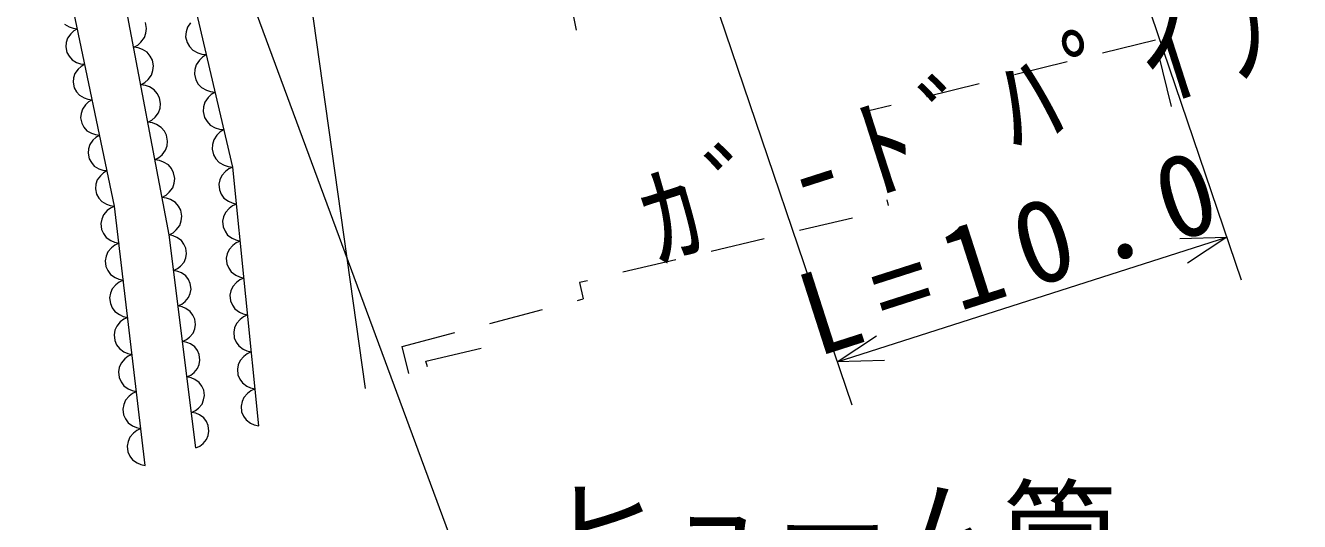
# Model space of a CAD drawing. Units: millimetres, scale not verified. Extents: x 40000 to 680000, y 20000 to 380000.
# Drawn here: x 196268 to 224344, y 264562 to 275492 of the extents above; entities that cross this region are included whole.
import ezdxf
from ezdxf.enums import TextEntityAlignment as Align

# ---------------------------------------------------------------- set-up
doc = ezdxf.new("R2010")
doc.units = ezdxf.units.MM
doc.header["$LTSCALE"] = 1000
doc.linetypes.add('USER3', pattern=[2, 1.2, -0.8])
doc.layers.add('S-BGD', color=7, linetype='Continuous', lineweight=13)
doc.layers.add('S-BGD-HTXT', color=4, linetype='Continuous', lineweight=13)
doc.styles.add('ＭＳ ゴシック', font='')
doc.styles.get('ＭＳ ゴシック').set_extended_font_data('MS Gothic')

msp = doc.modelspace()

# ---------------------------------------------------------------- linework, layer by layer
at = {"layer": 'S-BGD'}
for p, q in [((223065, 269882), (215252, 292925)), ((206718, 290021), (214478, 267132)), ((198232, 271512), (196268, 280888)), ((200839, 272372), (199287, 278978)), ((203764, 267493), (202325, 277696)), ((199431, 270876), (198341, 276666)), ((197130, 275518), (197232, 275460)), ((197232, 275460), (197317, 275431)), ((197317, 275431), (197414, 275419)), ((198934, 275427), (198910, 275555)), ((199835, 275452), (199806, 275349)), ((199906, 275553), (199835, 275452)), ((208342, 275684), (208403, 275391)), ((197194, 275214), (197165, 275118)), ((197264, 275308), (197194, 275214)), ((197330, 275371), (197264, 275308)), ((197414, 275419), (197330, 275371)), ((198813, 275126), (198889, 275224)), ((198889, 275224), (198921, 275324)), ((198921, 275324), (198934, 275427)), ((199806, 275349), (199798, 275245)), ((199798, 275245), (199828, 275117)), ((197165, 275118), (197155, 275020)), ((197155, 275020), (197180, 274899)), ((197180, 274899), (197229, 274813)), ((198653, 275012), (198742, 275061)), ((198754, 274997), (198653, 275012)), ((198742, 275061), (198813, 275126)), ((198844, 274965), (198754, 274997)), ((198950, 274901), (198844, 274965)), ((199016, 274819), (198950, 274901)), ((199828, 275117), (199882, 275027)), ((199882, 275027), (199953, 274948)), ((199953, 274948), (200063, 274889)), ((200063, 274889), (200154, 274860)), ((197229, 274813), (197294, 274737)), ((197294, 274737), (197395, 274679)), ((197395, 274679), (197481, 274650)), ((197494, 274589), (197427, 274526)), ((197481, 274650), (197577, 274637)), ((197577, 274637), (197494, 274589)), ((199066, 274728), (199016, 274819)), ((199090, 274600), (199066, 274728)), ((199077, 274497), (199090, 274600)), ((200028, 274626), (200000, 274523)), ((200100, 274728), (200028, 274626)), ((200169, 274796), (200100, 274728)), ((200154, 274860), (200257, 274849)), ((200257, 274849), (200169, 274796)), ((197329, 274336), (197318, 274239)), ((197357, 274432), (197329, 274336)), ((197427, 274526), (197357, 274432)), ((198969, 274299), (199045, 274396)), ((199045, 274396), (199077, 274497)), ((200000, 274523), (199992, 274419)), ((199992, 274419), (200022, 274291)), ((197318, 274239), (197344, 274117)), ((197344, 274117), (197392, 274032)), ((197392, 274032), (197457, 273956)), ((198808, 274185), (198898, 274234)), ((198910, 274170), (198808, 274185)), ((198898, 274234), (198969, 274299)), ((198999, 274137), (198910, 274170)), ((199105, 274074), (198999, 274137)), ((199172, 273992), (199105, 274074)), ((200022, 274291), (200076, 274201)), ((200076, 274201), (200147, 274122)), ((200147, 274122), (200256, 274063)), ((200256, 274063), (200348, 274034)), ((200348, 274034), (200451, 274024)), ((200451, 274024), (200363, 273970)), ((197457, 273956), (197559, 273897)), ((197591, 273745), (197521, 273651)), ((197559, 273897), (197645, 273868)), ((197657, 273808), (197591, 273745)), ((197645, 273868), (197741, 273856)), ((197741, 273856), (197657, 273808)), ((199221, 273901), (199172, 273992)), ((199246, 273773), (199221, 273901)), ((199233, 273670), (199246, 273773)), ((200222, 273800), (200194, 273698)), ((200294, 273902), (200222, 273800)), ((200363, 273970), (200294, 273902)), ((197492, 273555), (197482, 273457)), ((197521, 273651), (197492, 273555)), ((199053, 273407), (199125, 273472)), ((199125, 273472), (199200, 273569)), ((199200, 273569), (199233, 273670)), ((200194, 273698), (200186, 273593)), ((200186, 273593), (200216, 273465)), ((200216, 273465), (200270, 273376)), ((197482, 273457), (197507, 273336)), ((197507, 273336), (197556, 273250)), ((197556, 273250), (197621, 273174)), ((198964, 273358), (199053, 273407)), ((199065, 273343), (198964, 273358)), ((199155, 273310), (199065, 273343)), ((199261, 273247), (199155, 273310)), ((199328, 273165), (199261, 273247)), ((200270, 273376), (200341, 273296)), ((200341, 273296), (200450, 273237)), ((200450, 273237), (200542, 273209)), ((200542, 273209), (200645, 273198)), ((200645, 273198), (200557, 273145)), ((197621, 273174), (197723, 273116)), ((197755, 272964), (197685, 272870)), ((197723, 273116), (197808, 273087)), ((197821, 273027), (197755, 272964)), ((197808, 273087), (197905, 273075)), ((197905, 273075), (197821, 273027)), ((199377, 273074), (199328, 273165)), ((199401, 272946), (199377, 273074)), ((199389, 272843), (199401, 272946)), ((200416, 272974), (200388, 272872)), ((200488, 273076), (200416, 272974)), ((200557, 273145), (200488, 273076)), ((197656, 272774), (197646, 272676)), ((197646, 272676), (197671, 272555)), ((197685, 272870), (197656, 272774)), ((199209, 272580), (199280, 272644)), ((199280, 272644), (199356, 272742)), ((199356, 272742), (199389, 272843)), ((200388, 272872), (200380, 272768)), ((200380, 272768), (200410, 272640)), ((200410, 272640), (200464, 272550)), ((197671, 272555), (197720, 272469)), ((197720, 272469), (197785, 272393)), ((197785, 272393), (197886, 272335)), ((199120, 272531), (199209, 272580)), ((199221, 272515), (199120, 272531)), ((199311, 272483), (199221, 272515)), ((199417, 272420), (199311, 272483)), ((199484, 272338), (199417, 272420)), ((200464, 272550), (200535, 272471)), ((200535, 272471), (200644, 272412)), ((200644, 272412), (200736, 272383)), ((200736, 272383), (200839, 272372)), ((200839, 272372), (200748, 272332)), ((201408, 266668), (200839, 272372)), ((197848, 272088), (197819, 271992)), ((197918, 272182), (197848, 272088)), ((197886, 272335), (197972, 272306)), ((197985, 272245), (197918, 272182)), ((197972, 272306), (198068, 272293)), ((198068, 272293), (197985, 272245)), ((199533, 272247), (199484, 272338)), ((199557, 272118), (199533, 272247)), ((199544, 272015), (199557, 272118)), ((200552, 272093), (200531, 271994)), ((200592, 272187), (200552, 272093)), ((200673, 272275), (200592, 272187)), ((200748, 272332), (200673, 272275)), ((197819, 271992), (197809, 271894)), ((197809, 271894), (197835, 271773)), ((199365, 271752), (199436, 271817)), ((199436, 271817), (199512, 271915)), ((199512, 271915), (199544, 272015)), ((200531, 271994), (200543, 271867)), ((200543, 271867), (200583, 271775)), ((197835, 271773), (197883, 271688)), ((197883, 271688), (197948, 271612)), ((197948, 271612), (198050, 271553)), ((198050, 271553), (198136, 271524)), ((198136, 271524), (198232, 271512)), ((198232, 271512), (198142, 271470)), ((198909, 265793), (198232, 271512)), ((199275, 271704), (199365, 271752)), ((199377, 271688), (199275, 271704)), ((199466, 271656), (199377, 271688)), ((199573, 271592), (199466, 271656)), ((199639, 271511), (199573, 271592)), ((199689, 271419), (199639, 271511)), ((200583, 271775), (200641, 271690)), ((200641, 271690), (200739, 271619)), ((200739, 271619), (200823, 271581)), ((200829, 271517), (200755, 271461)), ((200823, 271581), (200920, 271557)), ((200920, 271557), (200829, 271517)), ((197949, 271226), (197930, 271126)), ((197987, 271321), (197949, 271226)), ((198068, 271412), (197987, 271321)), ((198142, 271470), (198068, 271412)), ((199713, 271291), (199689, 271419)), ((199700, 271188), (199713, 271291)), ((200633, 271278), (200612, 271179)), ((200673, 271372), (200633, 271278)), ((200755, 271461), (200673, 271372)), ((197930, 271126), (197945, 271000)), ((197945, 271000), (197987, 270907)), ((199520, 270925), (199592, 270990)), ((199592, 270990), (199668, 271088)), ((199668, 271088), (199700, 271188)), ((200612, 271179), (200625, 271053)), ((200625, 271053), (200665, 270960)), ((200665, 270960), (200723, 270875)), ((197987, 270907), (198046, 270823)), ((198046, 270823), (198146, 270754)), ((198146, 270754), (198231, 270717)), ((198231, 270717), (198329, 270695)), ((198329, 270695), (198238, 270653)), ((199431, 270876), (199520, 270925)), ((200024, 266183), (199431, 270876)), ((199525, 270856), (199431, 270876)), ((199607, 270821), (199525, 270856)), ((199703, 270756), (199607, 270821)), ((199760, 270676), (199703, 270756)), ((199801, 270587), (199760, 270676)), ((200723, 270875), (200820, 270805)), ((200820, 270805), (200904, 270766)), ((200911, 270702), (200836, 270646)), ((200904, 270766), (201001, 270742)), ((201001, 270742), (200911, 270702)), ((214157, 268079), (222744, 270829)), ((221703, 270798), (222744, 270829)), ((222744, 270829), (221878, 270253)), ((198046, 270409), (198027, 270309)), ((198084, 270504), (198046, 270409)), ((198165, 270595), (198084, 270504)), ((198238, 270653), (198165, 270595)), ((199799, 270371), (199817, 270466)), ((199817, 270466), (199801, 270587)), ((200714, 270463), (200693, 270364)), ((200754, 270557), (200714, 270463)), ((200836, 270646), (200754, 270557)), ((198027, 270309), (198042, 270183)), ((198042, 270183), (198084, 270090)), ((199530, 270094), (199616, 270135)), ((199624, 270074), (199530, 270094)), ((199616, 270135), (199687, 270191)), ((199687, 270191), (199763, 270279)), ((199763, 270279), (199799, 270371)), ((200693, 270364), (200706, 270238)), ((200706, 270238), (200746, 270145)), ((200746, 270145), (200804, 270060)), ((198084, 270090), (198143, 270006)), ((198143, 270006), (198242, 269937)), ((198242, 269937), (198328, 269900)), ((198335, 269836), (198261, 269778)), ((198328, 269900), (198426, 269878)), ((198426, 269878), (198335, 269836)), ((199706, 270039), (199624, 270074)), ((199801, 269974), (199706, 270039)), ((199859, 269893), (199801, 269974)), ((199900, 269805), (199859, 269893)), ((200804, 270060), (200902, 269990)), ((200917, 269831), (200836, 269742)), ((200902, 269990), (200986, 269951)), ((200992, 269888), (200917, 269831)), ((200986, 269951), (201083, 269927)), ((201083, 269927), (200992, 269888)), ((198143, 269592), (198123, 269492)), ((198181, 269687), (198143, 269592)), ((198261, 269778), (198181, 269687)), ((199862, 269496), (199898, 269588)), ((199898, 269588), (199916, 269684)), ((199916, 269684), (199900, 269805)), ((200796, 269648), (200775, 269549)), ((200775, 269549), (200787, 269423)), ((200836, 269742), (200796, 269648)), ((198123, 269492), (198138, 269366)), ((198138, 269366), (198180, 269273)), ((198180, 269273), (198240, 269189)), ((199629, 269312), (199715, 269353)), ((199723, 269292), (199629, 269312)), ((199715, 269353), (199785, 269409)), ((199805, 269257), (199723, 269292)), ((199785, 269409), (199862, 269496)), ((199900, 269191), (199805, 269257)), ((200787, 269423), (200827, 269330)), ((200827, 269330), (200885, 269245)), ((198240, 269189), (198339, 269120)), ((198339, 269120), (198424, 269083)), ((198432, 269019), (198358, 268961)), ((198424, 269083), (198522, 269061)), ((198522, 269061), (198432, 269019)), ((199958, 269111), (199900, 269191)), ((199999, 269023), (199958, 269111)), ((200014, 268902), (199999, 269023)), ((200885, 269245), (200983, 269175)), ((200999, 269016), (200917, 268927)), ((200983, 269175), (201067, 269136)), ((201073, 269073), (200999, 269016)), ((201067, 269136), (201164, 269113)), ((201164, 269113), (201073, 269073)), ((198239, 268775), (198220, 268675)), ((198278, 268870), (198239, 268775)), ((198358, 268961), (198278, 268870)), ((199884, 268627), (199961, 268714)), ((199961, 268714), (199997, 268806)), ((199997, 268806), (200014, 268902)), ((200877, 268833), (200856, 268734)), ((200856, 268734), (200869, 268608)), ((200917, 268927), (200877, 268833)), ((198220, 268675), (198235, 268549)), ((198235, 268549), (198277, 268456)), ((198277, 268456), (198337, 268372)), ((199728, 268530), (199814, 268571)), ((199822, 268510), (199728, 268530)), ((199814, 268571), (199884, 268627)), ((199904, 268475), (199822, 268510)), ((199999, 268409), (199904, 268475)), ((200057, 268329), (199999, 268409)), ((200869, 268608), (200909, 268515)), ((200909, 268515), (200967, 268430)), ((200967, 268430), (201064, 268360)), ((214157, 268079), (215023, 268655)), ((198337, 268372), (198436, 268303)), ((198455, 268144), (198374, 268053)), ((198436, 268303), (198521, 268266)), ((198529, 268202), (198455, 268144)), ((198521, 268266), (198619, 268244)), ((198619, 268244), (198529, 268202)), ((200098, 268241), (200057, 268329)), ((200113, 268120), (200098, 268241)), ((201080, 268201), (200998, 268112)), ((201064, 268360), (201148, 268321)), ((201155, 268258), (201080, 268201)), ((201148, 268321), (201245, 268298)), ((201245, 268298), (201155, 268258)), ((205093, 268098), (206310, 268384)), ((198336, 267958), (198317, 267858)), ((198317, 267858), (198332, 267732)), ((198374, 268053), (198336, 267958)), ((199983, 267845), (200059, 267932)), ((200059, 267932), (200096, 268024)), ((200096, 268024), (200113, 268120)), ((200958, 268018), (200937, 267919)), ((200937, 267919), (200950, 267793)), ((200998, 268112), (200958, 268018)), ((205125, 267969), (205093, 268098)), ((215197, 268110), (214157, 268079)), ((198332, 267732), (198374, 267639)), ((198374, 267639), (198433, 267555)), ((199827, 267748), (199913, 267788)), ((199920, 267728), (199827, 267748)), ((199913, 267788), (199983, 267845)), ((200002, 267692), (199920, 267728)), ((200098, 267627), (200002, 267692)), ((200156, 267547), (200098, 267627)), ((200950, 267793), (200990, 267700)), ((200990, 267700), (201048, 267615)), ((201048, 267615), (201146, 267545)), ((198433, 267555), (198533, 267486)), ((198552, 267327), (198471, 267236)), ((198533, 267486), (198618, 267449)), ((198625, 267385), (198552, 267327)), ((198618, 267449), (198716, 267427)), ((198716, 267427), (198625, 267385)), ((200197, 267459), (200156, 267547)), ((200194, 267242), (200212, 267337)), ((200212, 267337), (200197, 267459)), ((201080, 267298), (201040, 267203)), ((201161, 267386), (201080, 267298)), ((201146, 267545), (201230, 267506)), ((201236, 267443), (201161, 267386)), ((201230, 267506), (201327, 267483)), ((201327, 267483), (201236, 267443)), ((198433, 267141), (198413, 267041)), ((198413, 267041), (198428, 266915)), ((198471, 267236), (198433, 267141)), ((199925, 266965), (200012, 267006)), ((200012, 267006), (200082, 267063)), ((200082, 267063), (200158, 267150)), ((200158, 267150), (200194, 267242)), ((201040, 267203), (201019, 267104)), ((201019, 267104), (201031, 266978)), ((198428, 266915), (198470, 266822)), ((198470, 266822), (198530, 266738)), ((198530, 266738), (198629, 266669)), ((200019, 266946), (199925, 266965)), ((200101, 266910), (200019, 266946)), ((200197, 266845), (200101, 266910)), ((200255, 266765), (200197, 266845)), ((200296, 266677), (200255, 266765)), ((201031, 266978), (201072, 266885)), ((201072, 266885), (201129, 266800)), ((201129, 266800), (201227, 266730)), ((201227, 266730), (201311, 266691)), ((198648, 266510), (198568, 266419)), ((198629, 266669), (198715, 266632)), ((198722, 266568), (198648, 266510)), ((198715, 266632), (198812, 266610)), ((198812, 266610), (198722, 266568)), ((200257, 266368), (200293, 266460)), ((200293, 266460), (200311, 266555)), ((200311, 266555), (200296, 266677)), ((201311, 266691), (201408, 266668)), ((198529, 266324), (198510, 266224)), ((198510, 266224), (198525, 266098)), ((198568, 266419), (198529, 266324)), ((200024, 266183), (200110, 266224)), ((200110, 266224), (200181, 266281)), ((200181, 266281), (200257, 266368)), ((198525, 266098), (198567, 266005)), ((198567, 266005), (198627, 265921)), ((198627, 265921), (198726, 265852)), ((198726, 265852), (198811, 265815)), ((198811, 265815), (198909, 265793))]:
    msp.add_line(p, q, dxfattribs=at)
at = {"layer": 'S-BGD', "linetype": 'USER3'}
for p, q in [((221169, 275168), (214851, 273608)), ((221524, 273710), (221169, 275168)), ((214851, 273608), (215279, 271524)), ((214491, 271248), (208479, 269828)), ((208479, 269828), (208561, 269467)), ((204566, 268420), (208561, 269466)), ((204714, 267825), (204566, 268420))]:
    msp.add_line(p, q, dxfattribs=at)
at = {"layer": 'S-BGD-HTXT'}
msp.add_line((196392, 289195), (207358, 259539), dxfattribs=at)

# ---------------------------------------------------------------- texts
at = {"layer": 'S-BGD', "char_height": 1833, "attachment_point": 7, "rotation": 17.8, "style": 'ＭＳ ゴシック'}
for s, insert in [('\\T1.32;ｶﾞ-ﾄﾞﾊﾟｲﾌﾟ', (210220, 270156)), ('\\T1.32;L=10.0', (213693, 268148))]:
    msp.add_mtext(s, dxfattribs=dict(at, insert=insert))
at = {"layer": 'S-BGD-HTXT', "style": 'ＭＳ ゴシック'}
msp.add_text('ヒューム管', height=1833, dxfattribs=at).set_placement((207805, 262857), align=Align.BOTTOM_LEFT)

doc.saveas('drawing.dxf')
